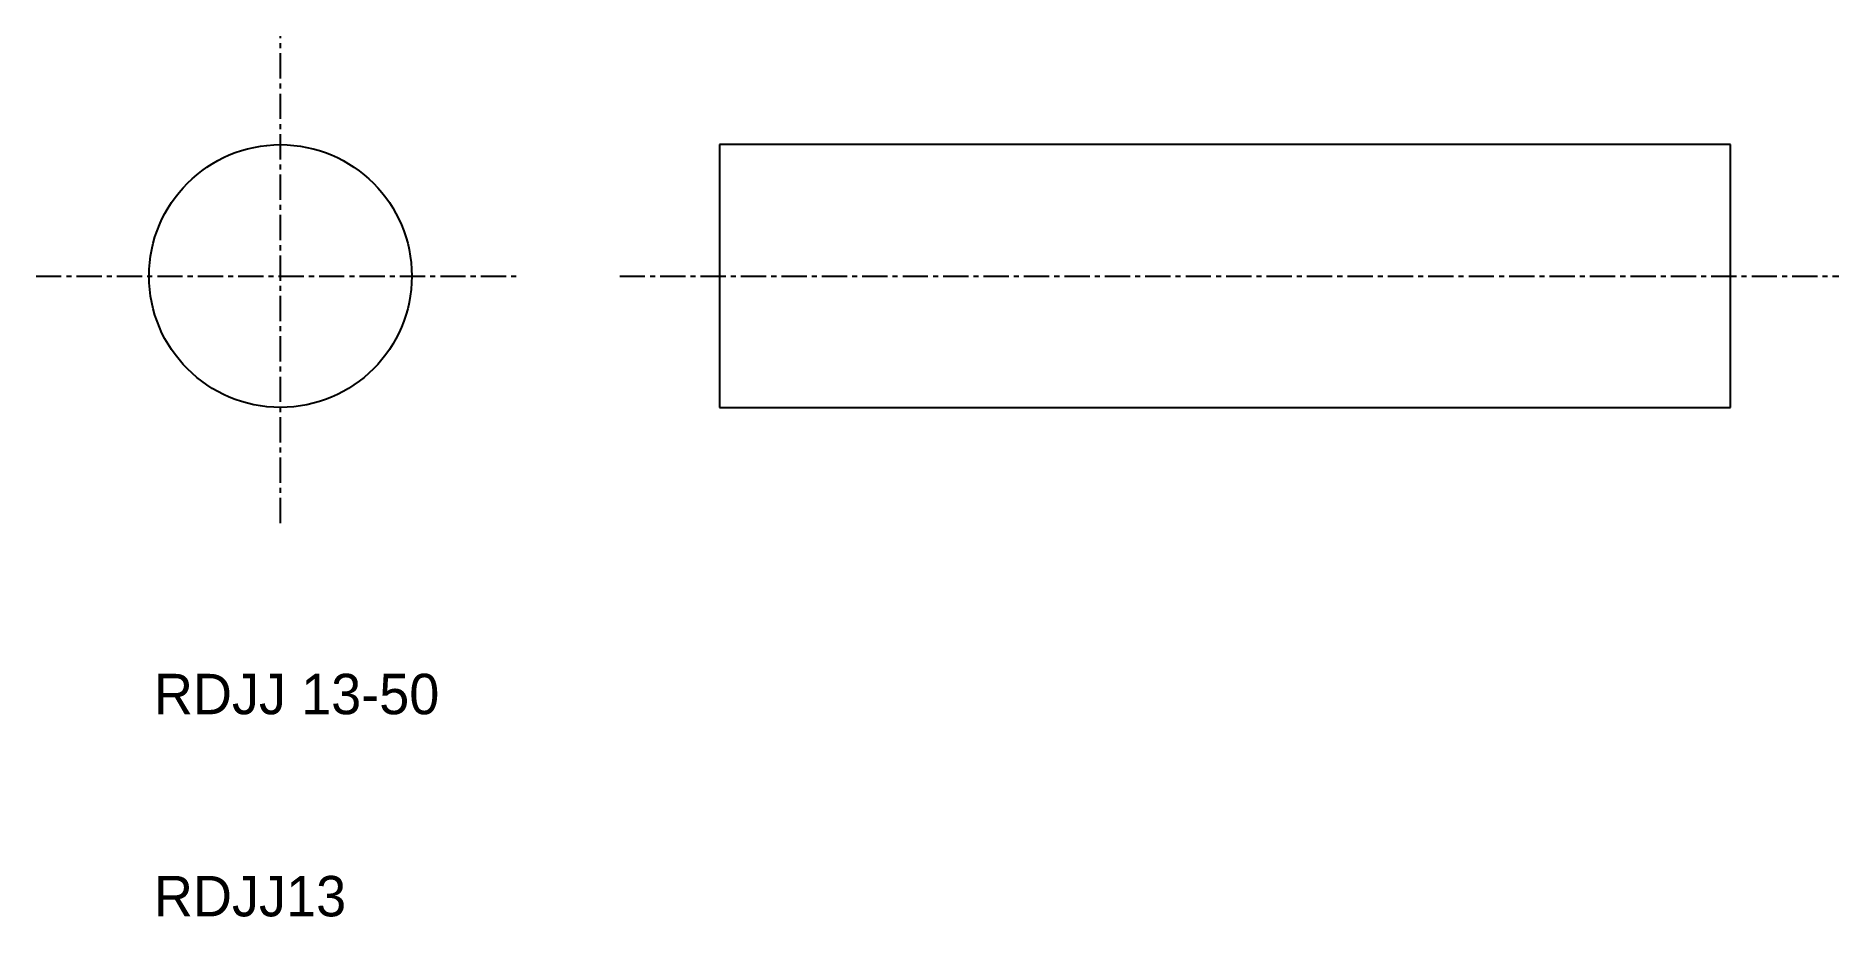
# Model space of a CAD drawing. Extents: x 4.2 to 93.4, y 10 to 53.6.
import ezdxf

# ---------------------------------------------------------------- set-up
doc = ezdxf.new("R2010")
doc.units = 0
doc.linetypes.add('CENTER', pattern=[2, 1.25, -0.25, 0.25, -0.25])
doc.layers.get('0').update_dxf_attribs({"linetype": 'CONTINUOUS'})
doc.layers.add('CENTER', color=1, linetype='CENTER')

msp = doc.modelspace()

# ---------------------------------------------------------------- linework, layer by layer
at = {"color": 7, "linetype": 'CONTINUOUS'}
for p, q in [((87.987, 48.179), (37.987, 48.179)), ((37.987, 48.179), (37.987, 35.179)), ((87.987, 35.179), (87.987, 48.179)), ((37.987, 35.179), (87.987, 35.179))]:
    msp.add_line(p, q, dxfattribs=at)
msp.add_circle((16.259, 41.679), 6.5, dxfattribs=at)
at = {"layer": 'CENTER', "color": 1, "linetype": 'CENTER'}
for p, q in [((16.259, 29.45), (16.259, 53.552)), ((4.17, 41.679), (28.099, 41.679)), ((33.043, 41.679), (93.359, 41.679))]:
    msp.add_line(p, q, dxfattribs=at)

# ---------------------------------------------------------------- texts
at = {"color": 7, "linetype": 'CONTINUOUS'}
for s, p in [('RDJJ 13-50', (10, 20)), ('RDJJ13', (10, 10))]:
    msp.add_text(s, height=2, dxfattribs=at).set_placement(p)

doc.saveas('drawing.dxf')
